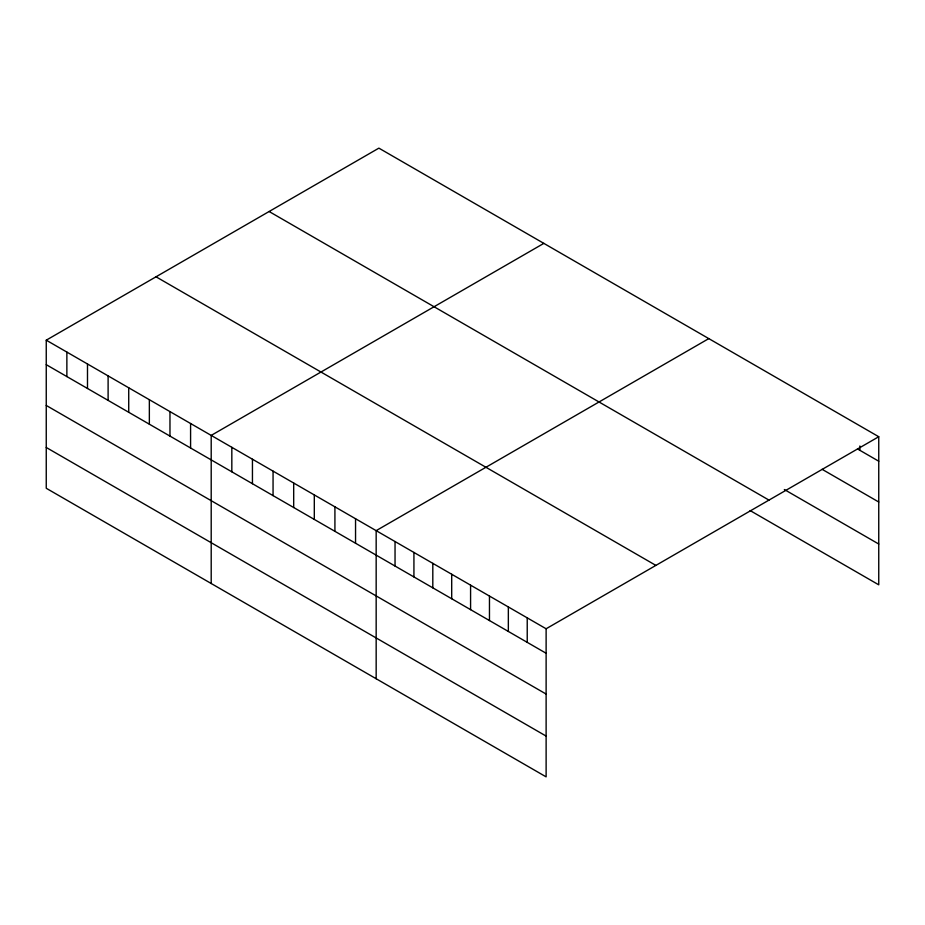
<?xml version="1.0" encoding="UTF-8"?>
<svg xmlns="http://www.w3.org/2000/svg" width="925" height="925" viewBox="0 0 925 925"><rect width="100%" height="100%" fill="white"/><g stroke="black" fill="none" stroke-linecap="round" stroke-linejoin="round"><path stroke-width="1.39" d="M46.25 340.18L546.12 628.769L546.12 776.861L46.25 488.273L46.25 340.18L378.88 148.139L878.75 436.727L878.75 584.82L750.106 510.554M543.842 243.367L211.201 435.409L211.201 583.513M708.793 338.608L376.163 530.649L376.163 678.742M546.12 628.769L878.75 436.727M857.51 448.949L878.75 461.217M822.094 469.299L878.75 502.009M784.331 489.522L878.75 544.027M269.117 211.513L768.976 500.101M156.024 276.806L655.883 565.395M46.25 364.67L546.12 653.258M46.25 405.451L546.12 694.051M46.25 447.48L546.12 736.08M859.868 445.989L859.868 450.313M527.227 617.865L527.227 642.355M508.345 606.973L508.345 631.451M489.464 596.07L489.464 620.559M470.582 585.167L470.582 609.656M451.701 574.263L451.701 598.753M432.808 563.36L432.808 587.849M413.926 552.456L413.926 576.946M395.044 541.553L395.044 566.042M355.547 518.752L355.547 543.229M334.919 506.842L334.919 531.332M314.303 494.933L314.303 519.422M293.688 483.035L293.688 507.524M273.06 471.126L273.06 495.615M252.444 459.228L252.444 483.717M231.828 447.318L231.828 471.808M190.585 423.511L190.585 448.001M169.969 411.602L169.969 436.091M149.353 399.704L149.353 424.193M128.725 387.795L128.725 412.284M108.109 375.897L108.109 400.375M87.493 363.988L87.493 388.477M66.866 352.078L66.866 376.567"/></g></svg>
